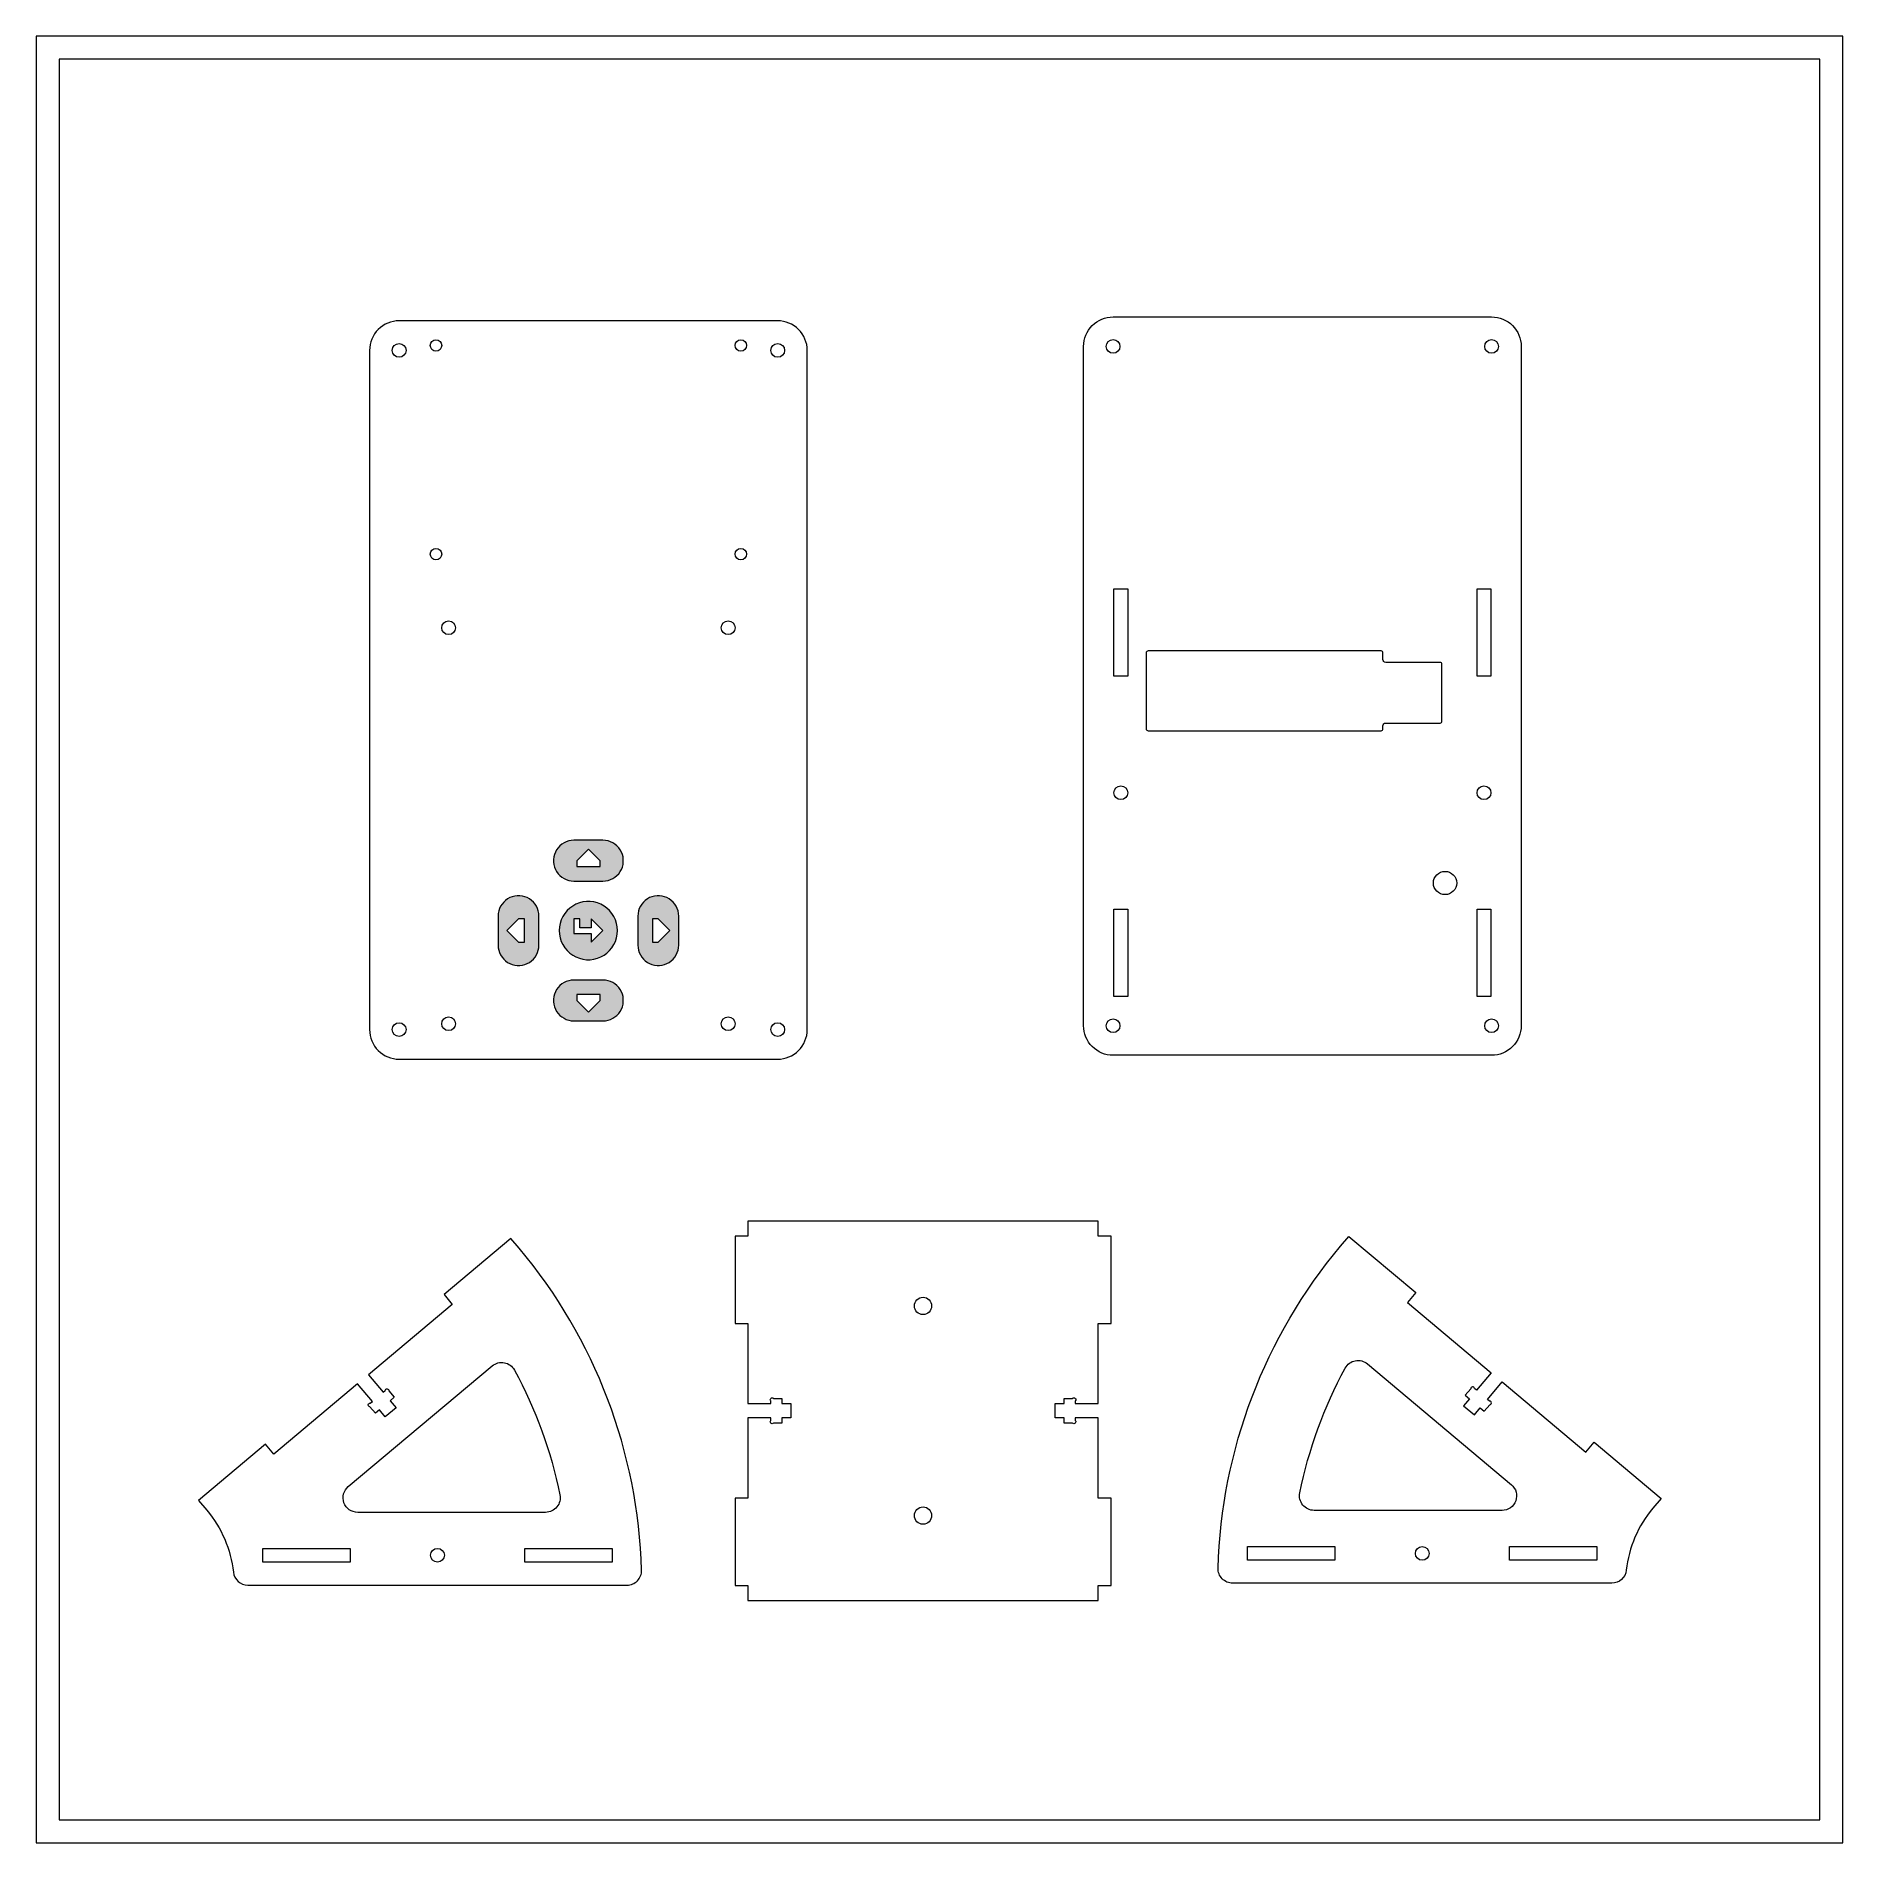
# Model space of a CAD drawing. Header units: millimetres. Extents: x -5 to 389, y -5 to 389.
import ezdxf

# ---------------------------------------------------------------- set-up
doc = ezdxf.new("R2010")
doc.units = ezdxf.units.MM
doc.header["$MEASUREMENT"] = 0
doc.layers.get('0').update_dxf_attribs({"color": 30, "lineweight": 0, "true_color": 0xf6921e})
doc.layers.add('Area engraving', color=30, linetype='Continuous', lineweight=0, true_color=0xf6921e)
doc.layers.add('Cutting lines', color=5, linetype='Continuous', lineweight=0)

msp = doc.modelspace()

# ---------------------------------------------------------------- hatches: boundary and pattern name
at = {"layer": 'Area engraving', "lineweight": 0, "true_color": 0xffffff}
h = msp.add_hatch(color=7, dxfattribs=at)
h.dxf.hatch_style = 1
h.paths.add_polyline_path([(122.98, 210.02), (122.84, 210.56), (122.63, 211.07), (122.36, 211.56), (122.04, 212.02), (121.65, 212.42), (121.22, 212.78), (120.75, 213.08), (120.25, 213.32), (119.72, 213.49), (119.17, 213.59), (118.61, 213.63), (112.26, 213.63), (111.7, 213.59), (111.16, 213.49), (110.62, 213.32), (110.12, 213.08), (109.65, 212.78), (109.22, 212.42), (108.84, 212.02), (108.51, 211.56), (108.24, 211.07), (108.03, 210.56), (107.89, 210.02), (107.82, 209.46), (107.82, 208.9), (107.89, 208.35), (108.03, 207.81), (108.24, 207.29), (108.51, 206.8), (108.84, 206.35), (109.22, 205.94), (109.65, 205.59), (110.12, 205.29), (110.62, 205.05), (111.16, 204.88), (111.7, 204.77), (112.26, 204.74), (118.61, 204.74), (119.17, 204.77), (119.72, 204.88), (120.25, 205.05), (120.75, 205.29), (121.22, 205.59), (121.65, 205.94), (122.04, 206.35), (122.36, 206.8), (122.63, 207.29), (122.84, 207.81), (122.98, 208.35), (123.05, 208.9), (123.05, 209.46)])
h.paths.add_polyline_path([(117.98, 209.18), (117.98, 207.91), (112.9, 207.91), (112.9, 209.18), (115.44, 211.72)], flags=16)
h.paths.add_polyline_path([(104.5, 198.22), (104.33, 198.75), (104.09, 199.26), (103.79, 199.73), (103.44, 200.16), (103.03, 200.54), (102.58, 200.87), (102.09, 201.14), (101.57, 201.34), (101.03, 201.48), (100.47, 201.55), (99.92, 201.55), (99.36, 201.48), (98.82, 201.34), (98.3, 201.14), (97.81, 200.87), (97.36, 200.54), (96.96, 200.16), (96.6, 199.73), (96.3, 199.26), (96.06, 198.75), (95.89, 198.22), (95.79, 197.67), (95.75, 197.12), (95.75, 190.77), (95.79, 190.21), (95.89, 189.66), (96.06, 189.13), (96.3, 188.63), (96.6, 188.15), (96.96, 187.72), (97.36, 187.34), (97.81, 187.01), (98.3, 186.75), (98.82, 186.54), (99.36, 186.4), (99.92, 186.33), (100.47, 186.33), (101.03, 186.4), (101.57, 186.54), (102.09, 186.75), (102.58, 187.01), (103.03, 187.34), (103.44, 187.72), (103.79, 188.15), (104.09, 188.63), (104.33, 189.13), (104.5, 189.66), (104.61, 190.21), (104.64, 190.77), (104.64, 197.12), (104.61, 197.67)])
h.paths.add_polyline_path([(101.47, 196.48), (101.47, 191.4), (100.2, 191.4), (97.66, 193.94), (100.2, 196.48)], flags=16)
h.paths.add_polyline_path([(120.57, 197.67), (120.06, 198.29), (119.48, 198.84), (118.84, 199.3), (118.14, 199.69), (117.4, 199.98), (116.63, 200.18), (115.83, 200.28), (115.04, 200.28), (114.25, 200.18), (113.47, 199.98), (112.73, 199.69), (112.03, 199.3), (111.39, 198.84), (110.81, 198.29), (110.3, 197.67), (109.87, 197), (109.53, 196.28), (109.29, 195.52), (109.14, 194.74), (109.09, 193.94), (109.14, 193.15), (109.29, 192.36), (109.53, 191.6), (109.87, 190.88), (110.3, 190.21), (110.81, 189.6), (111.39, 189.05), (112.03, 188.58), (112.73, 188.2), (113.47, 187.9), (114.25, 187.7), (115.04, 187.6), (115.83, 187.6), (116.63, 187.7), (117.4, 187.9), (118.14, 188.2), (118.84, 188.58), (119.48, 189.05), (120.06, 189.6), (120.57, 190.21), (121, 190.88), (121.34, 191.6), (121.59, 192.36), (121.74, 193.15), (121.79, 193.94), (121.74, 194.74), (121.59, 195.52), (121.34, 196.28), (121, 197)])
h.paths.add_polyline_path([(116.07, 196.48), (118.61, 193.94), (116.07, 191.4), (116.07, 193.31), (112.26, 193.31), (112.26, 196.48), (113.53, 196.48), (113.53, 194.58), (116.07, 194.58)], flags=16)
h.paths.add_polyline_path([(134.81, 198.75), (134.57, 199.26), (134.27, 199.73), (133.92, 200.16), (133.51, 200.54), (133.06, 200.87), (132.57, 201.14), (132.05, 201.34), (131.51, 201.48), (130.95, 201.55), (130.4, 201.55), (129.84, 201.48), (129.3, 201.34), (128.78, 201.14), (128.29, 200.87), (127.84, 200.54), (127.44, 200.16), (127.08, 199.73), (126.78, 199.26), (126.54, 198.75), (126.37, 198.22), (126.27, 197.67), (126.23, 197.12), (126.23, 190.77), (126.27, 190.21), (126.37, 189.66), (126.54, 189.13), (126.78, 188.63), (127.08, 188.15), (127.44, 187.72), (127.84, 187.34), (128.29, 187.01), (128.78, 186.75), (129.3, 186.54), (129.84, 186.4), (130.4, 186.33), (130.95, 186.33), (131.51, 186.4), (132.05, 186.54), (132.57, 186.75), (133.06, 187.01), (133.51, 187.34), (133.92, 187.72), (134.27, 188.15), (134.57, 188.63), (134.81, 189.13), (134.98, 189.66), (135.09, 190.21), (135.12, 190.77), (135.12, 197.12), (135.09, 197.67), (134.98, 198.22)])
h.paths.add_polyline_path([(130.68, 196.48), (133.22, 193.94), (130.68, 191.4), (129.41, 191.4), (129.41, 196.48)], flags=16)
h.paths.add_polyline_path([(121.22, 182.3), (120.75, 182.6), (120.25, 182.84), (119.72, 183.01), (119.17, 183.11), (118.61, 183.15), (112.26, 183.15), (111.7, 183.11), (111.16, 183.01), (110.62, 182.84), (110.12, 182.6), (109.65, 182.3), (109.22, 181.94), (108.84, 181.54), (108.51, 181.08), (108.24, 180.59), (108.03, 180.08), (107.89, 179.54), (107.82, 178.98), (107.82, 178.42), (107.89, 177.87), (108.03, 177.33), (108.24, 176.81), (108.51, 176.32), (108.84, 175.87), (109.22, 175.46), (109.65, 175.11), (110.12, 174.81), (110.62, 174.57), (111.16, 174.4), (111.7, 174.29), (112.26, 174.26), (118.61, 174.26), (119.17, 174.29), (119.72, 174.4), (120.25, 174.57), (120.75, 174.81), (121.22, 175.11), (121.65, 175.46), (122.04, 175.87), (122.36, 176.32), (122.63, 176.81), (122.84, 177.33), (122.98, 177.87), (123.05, 178.42), (123.05, 178.98), (122.98, 179.54), (122.84, 180.08), (122.63, 180.59), (122.36, 181.08), (122.04, 181.54), (121.65, 181.94)])
h.paths.add_polyline_path([(117.98, 179.97), (117.98, 178.7), (115.44, 176.16), (112.9, 178.7), (112.9, 179.97)], flags=16)

# ---------------------------------------------------------------- linework, layer by layer
at = {"color": 30, "lineweight": 0, "true_color": 0xf6921e}
for points in [[(-5, -5), (389, -5), (389, 389), (-5, 389)], [(0, 0), (384, 0), (384, 384), (0, 384)]]:
    msp.add_lwpolyline(points, close=True, dxfattribs=at)
at = {"layer": 'Area engraving', "lineweight": 0}
for points in [[(112.26, 213.63), (111.7, 213.59), (111.16, 213.49), (110.62, 213.32), (110.12, 213.08), (109.65, 212.78), (109.22, 212.42), (108.84, 212.02), (108.51, 211.56), (108.24, 211.07), (108.03, 210.56), (107.89, 210.02), (107.82, 209.46), (107.82, 208.9), (107.89, 208.35), (108.03, 207.81), (108.24, 207.29), (108.51, 206.8), (108.84, 206.35), (109.22, 205.94), (109.65, 205.59), (110.12, 205.29), (110.62, 205.05), (111.16, 204.88), (111.7, 204.77), (112.26, 204.74), (118.61, 204.74), (119.17, 204.77), (119.72, 204.88), (120.25, 205.05), (120.75, 205.29), (121.22, 205.59), (121.65, 205.94), (122.04, 206.35), (122.36, 206.8), (122.63, 207.29), (122.84, 207.81), (122.98, 208.35), (123.05, 208.9), (123.05, 209.46), (122.98, 210.02), (122.84, 210.56), (122.63, 211.07), (122.36, 211.56), (122.04, 212.02), (121.65, 212.42), (121.22, 212.78), (120.75, 213.08), (120.25, 213.32), (119.72, 213.49), (119.17, 213.59), (118.61, 213.63)], [(104.64, 197.12), (104.61, 197.67), (104.5, 198.22), (104.33, 198.75), (104.09, 199.26), (103.79, 199.73), (103.44, 200.16), (103.03, 200.54), (102.58, 200.87), (102.09, 201.14), (101.57, 201.34), (101.03, 201.48), (100.47, 201.55), (99.92, 201.55), (99.36, 201.48), (98.82, 201.34), (98.3, 201.14), (97.81, 200.87), (97.36, 200.54), (96.96, 200.16), (96.6, 199.73), (96.3, 199.26), (96.06, 198.75), (95.89, 198.22), (95.79, 197.67), (95.75, 197.12), (95.75, 190.77), (95.79, 190.21), (95.89, 189.66), (96.06, 189.13), (96.3, 188.63), (96.6, 188.15), (96.96, 187.72), (97.36, 187.34), (97.81, 187.01), (98.3, 186.75), (98.82, 186.54), (99.36, 186.4), (99.92, 186.33), (100.47, 186.33), (101.03, 186.4), (101.57, 186.54), (102.09, 186.75), (102.58, 187.01), (103.03, 187.34), (103.44, 187.72), (103.79, 188.15), (104.09, 188.63), (104.33, 189.13), (104.5, 189.66), (104.61, 190.21), (104.64, 190.77)], [(126.23, 190.77), (126.27, 190.21), (126.37, 189.66), (126.54, 189.13), (126.78, 188.63), (127.08, 188.15), (127.44, 187.72), (127.84, 187.34), (128.29, 187.01), (128.78, 186.75), (129.3, 186.54), (129.84, 186.4), (130.4, 186.33), (130.95, 186.33), (131.51, 186.4), (132.05, 186.54), (132.57, 186.75), (133.06, 187.01), (133.51, 187.34), (133.92, 187.72), (134.27, 188.15), (134.57, 188.63), (134.81, 189.13), (134.98, 189.66), (135.09, 190.21), (135.12, 190.77), (135.12, 197.12), (135.09, 197.67), (134.98, 198.22), (134.81, 198.75), (134.57, 199.26), (134.27, 199.73), (133.92, 200.16), (133.51, 200.54), (133.06, 200.87), (132.57, 201.14), (132.05, 201.34), (131.51, 201.48), (130.95, 201.55), (130.4, 201.55), (129.84, 201.48), (129.3, 201.34), (128.78, 201.14), (128.29, 200.87), (127.84, 200.54), (127.44, 200.16), (127.08, 199.73), (126.78, 199.26), (126.54, 198.75), (126.37, 198.22), (126.27, 197.67), (126.23, 197.12)], [(121.79, 193.94), (121.74, 194.74), (121.59, 195.52), (121.34, 196.28), (121, 197), (120.57, 197.67), (120.06, 198.29), (119.48, 198.84), (118.84, 199.3), (118.14, 199.69), (117.4, 199.98), (116.63, 200.18), (115.83, 200.28), (115.04, 200.28), (114.25, 200.18), (113.47, 199.98), (112.73, 199.69), (112.03, 199.3), (111.39, 198.84), (110.81, 198.29), (110.3, 197.67), (109.87, 197), (109.53, 196.28), (109.29, 195.52), (109.14, 194.74), (109.09, 193.94), (109.14, 193.15), (109.29, 192.36), (109.53, 191.6), (109.87, 190.88), (110.3, 190.21), (110.81, 189.6), (111.39, 189.05), (112.03, 188.58), (112.73, 188.2), (113.47, 187.9), (114.25, 187.7), (115.04, 187.6), (115.83, 187.6), (116.63, 187.7), (117.4, 187.9), (118.14, 188.2), (118.84, 188.58), (119.48, 189.05), (120.06, 189.6), (120.57, 190.21), (121, 190.88), (121.34, 191.6), (121.59, 192.36), (121.74, 193.15)], [(112.26, 183.15), (111.7, 183.11), (111.16, 183.01), (110.62, 182.84), (110.12, 182.6), (109.65, 182.3), (109.22, 181.94), (108.84, 181.54), (108.51, 181.08), (108.24, 180.59), (108.03, 180.08), (107.89, 179.54), (107.82, 178.98), (107.82, 178.42), (107.89, 177.87), (108.03, 177.33), (108.24, 176.81), (108.51, 176.32), (108.84, 175.87), (109.22, 175.46), (109.65, 175.11), (110.12, 174.81), (110.62, 174.57), (111.16, 174.4), (111.7, 174.29), (112.26, 174.26), (118.61, 174.26), (119.17, 174.29), (119.72, 174.4), (120.25, 174.57), (120.75, 174.81), (121.22, 175.11), (121.65, 175.46), (122.04, 175.87), (122.36, 176.32), (122.63, 176.81), (122.84, 177.33), (122.98, 177.87), (123.05, 178.42), (123.05, 178.98), (122.98, 179.54), (122.84, 180.08), (122.63, 180.59), (122.36, 181.08), (122.04, 181.54), (121.65, 181.94), (121.22, 182.3), (120.75, 182.6), (120.25, 182.84), (119.72, 183.01), (119.17, 183.11), (118.61, 183.15)]]:
    msp.add_lwpolyline(points, close=True, dxfattribs=at)
at = {"layer": 'Area engraving'}
for points in [[(117.98, 209.18), (115.44, 211.72), (112.9, 209.18), (112.9, 207.91), (117.98, 207.91)], [(100.2, 196.48), (97.66, 193.94), (100.2, 191.4), (101.47, 191.4), (101.47, 196.48)], [(113.53, 194.58), (113.53, 196.48), (112.26, 196.48), (112.26, 193.31), (116.07, 193.31), (116.07, 191.4), (118.61, 193.94), (116.07, 196.48), (116.07, 194.58)], [(130.68, 191.4), (133.22, 193.94), (130.68, 196.48), (129.41, 196.48), (129.41, 191.4)], [(112.9, 178.7), (115.44, 176.16), (117.98, 178.7), (117.98, 179.97), (112.9, 179.97)]]:
    msp.add_lwpolyline(points, close=True, dxfattribs=at)
at = {"layer": 'Cutting lines'}
for points in [[(318.86, 321.33), (318.86, 173.2, -0.414214), (312.41, 166.75), (229.86, 166.75, -0.414214), (223.41, 173.2), (223.41, 321.33, -0.414214), (229.86, 327.78), (312.41, 327.78, -0.414214)], [(67.71, 172.35, 0.414214), (74.16, 165.9), (156.71, 165.9, 0.414214), (163.16, 172.35), (163.16, 320.48, 0.414214), (156.71, 326.93), (74.16, 326.93, 0.414214), (67.71, 320.48)], [(289.3, 239.19), (301.17, 239.19, 0.414214), (301.57, 239.6), (301.57, 252.02, 0.414214), (301.17, 252.43), (289.3, 252.43, -0.414214), (288.69, 253.04), (288.69, 254.53, 0.414214), (288.29, 254.94), (237.48, 254.94, 0.414214), (237.07, 254.53), (237.07, 237.92, 0.414214), (237.48, 237.52), (288.29, 237.52, 0.414214), (288.69, 237.92), (288.69, 238.58, -0.414214)], [(30.44, 69.68), (32.24, 67.53, -0.147759), (38.02, 54.03, 0.381966), (41.18, 51.21), (123.86, 51.21, 0.422608), (127.03, 54.47, 0.16897), (100.34, 124.68), (98.54, 126.82), (83.95, 114.58), (85.75, 112.43), (67.48, 97.1), (70.69, 93.27), (71.14, 93.65, -1), (71.93, 93.58), (73.11, 92.17), (72.23, 91.43), (73.52, 89.9), (71.14, 87.91), (69.86, 89.44), (68.98, 88.7), (67.8, 90.11, -1), (67.87, 90.9), (68.32, 91.28), (65.1, 95.11), (46.83, 79.78), (45.03, 81.92)], [(349.35, 70.1), (347.55, 67.96, 0.147759), (341.76, 54.45, -0.381966), (338.61, 51.63), (255.93, 51.63, -0.422608), (252.75, 54.9, -0.16897), (279.45, 125.1), (281.25, 127.25), (295.84, 115), (294.04, 112.86), (312.31, 97.53), (309.1, 93.7), (308.65, 94.07, 1), (307.85, 94), (306.67, 92.6), (307.55, 91.86), (306.27, 90.32), (308.64, 88.33), (309.93, 89.86), (310.81, 89.12), (311.99, 90.53, 1), (311.92, 91.33), (311.47, 91.7), (314.68, 95.53), (332.96, 80.2), (334.75, 82.35)], [(63.08, 72.69), (94.48, 99.03, -0.474498), (99.31, 98.11, -0.073989), (109.22, 70.89, -0.474498), (106.11, 67.08), (65.12, 67.08, -0.700208)], [(314.67, 67.51), (273.68, 67.51, -0.474498), (270.57, 71.32, -0.073989), (280.48, 98.54, -0.474498), (285.31, 99.46), (316.71, 73.11, -0.700208)]]:
    msp.add_lwpolyline(points, format="xyb", close=True, dxfattribs=at)
for points in [[(233.04, 249.4), (230.04, 249.4), (230.04, 268.45), (233.04, 268.45)], [(309.24, 268.45), (312.24, 268.45), (312.24, 249.4), (309.24, 249.4)], [(230.04, 198.6), (233.04, 198.6), (233.04, 179.55), (230.04, 179.55)], [(312.24, 179.55), (309.24, 179.55), (309.24, 198.6), (312.24, 198.6)], [(63.47, 59.21), (63.47, 56.21), (44.42, 56.21), (44.42, 59.21)], [(101.57, 56.21), (101.57, 59.21), (120.62, 59.21), (120.62, 56.21)], [(259.17, 56.63), (259.17, 59.63), (278.22, 59.63), (278.22, 56.63)], [(335.37, 59.63), (335.37, 56.63), (316.32, 56.63), (316.32, 59.63)]]:
    msp.add_lwpolyline(points, close=True, dxfattribs=at)
for points in [[(221.04, 86.53), (219.21, 86.53), (219.21, 87.68), (217.21, 87.68), (217.21, 90.78), (219.21, 90.78), (219.21, 91.93), (221.04, 91.93, -1), (221.61, 91.36), (221.61, 90.78), (226.61, 90.78), (226.61, 108.28), (229.41, 108.28), (229.41, 127.33), (226.61, 127.33), (226.61, 130.6), (150.21, 130.6), (150.21, 127.33), (147.41, 127.33), (147.41, 108.28), (150.21, 108.28), (150.21, 90.78), (155.21, 90.78), (155.21, 91.36, -1), (155.77, 91.93)], [(155.77, 91.93), (157.61, 91.93), (157.61, 90.78), (159.61, 90.78), (159.61, 87.68), (157.61, 87.68), (157.61, 86.53), (155.77, 86.53, -1), (155.21, 87.09), (155.21, 87.68), (150.21, 87.68), (150.21, 70.18), (147.41, 70.18), (147.41, 51.13), (150.21, 51.13), (150.21, 47.85), (226.61, 47.85), (226.61, 51.13), (229.41, 51.13), (229.41, 70.18), (226.61, 70.18), (226.61, 87.68), (221.61, 87.68), (221.61, 87.09, -1), (221.04, 86.53)]]:
    msp.add_lwpolyline(points, format="xyb", dxfattribs=at)
for centre, radius in [((74.16, 320.48), 1.5), ((82.19, 321.55), 1.25), ((148.69, 321.55), 1.25), ((156.71, 320.48), 1.5), ((229.86, 321.33), 1.5), ((312.41, 321.33), 1.5), ((82.19, 276.05), 1.25), ((148.69, 276.05), 1.25), ((84.96, 259.98), 1.5), ((145.92, 259.98), 1.5), ((231.54, 224), 1.5), ((310.74, 224), 1.5), ((302.25, 204.32), 2.54), ((74.16, 172.35), 1.5), ((84.96, 173.62), 1.5), ((145.92, 173.62), 1.5), ((156.71, 172.35), 1.5), ((229.86, 173.2), 1.5), ((312.41, 173.2), 1.5), ((188.41, 112.09), 1.88), ((188.41, 66.37), 1.88), ((82.52, 57.71), 1.5), ((297.27, 58.13), 1.5)]:
    msp.add_circle(centre, radius, dxfattribs=at)

doc.saveas('drawing.dxf')
